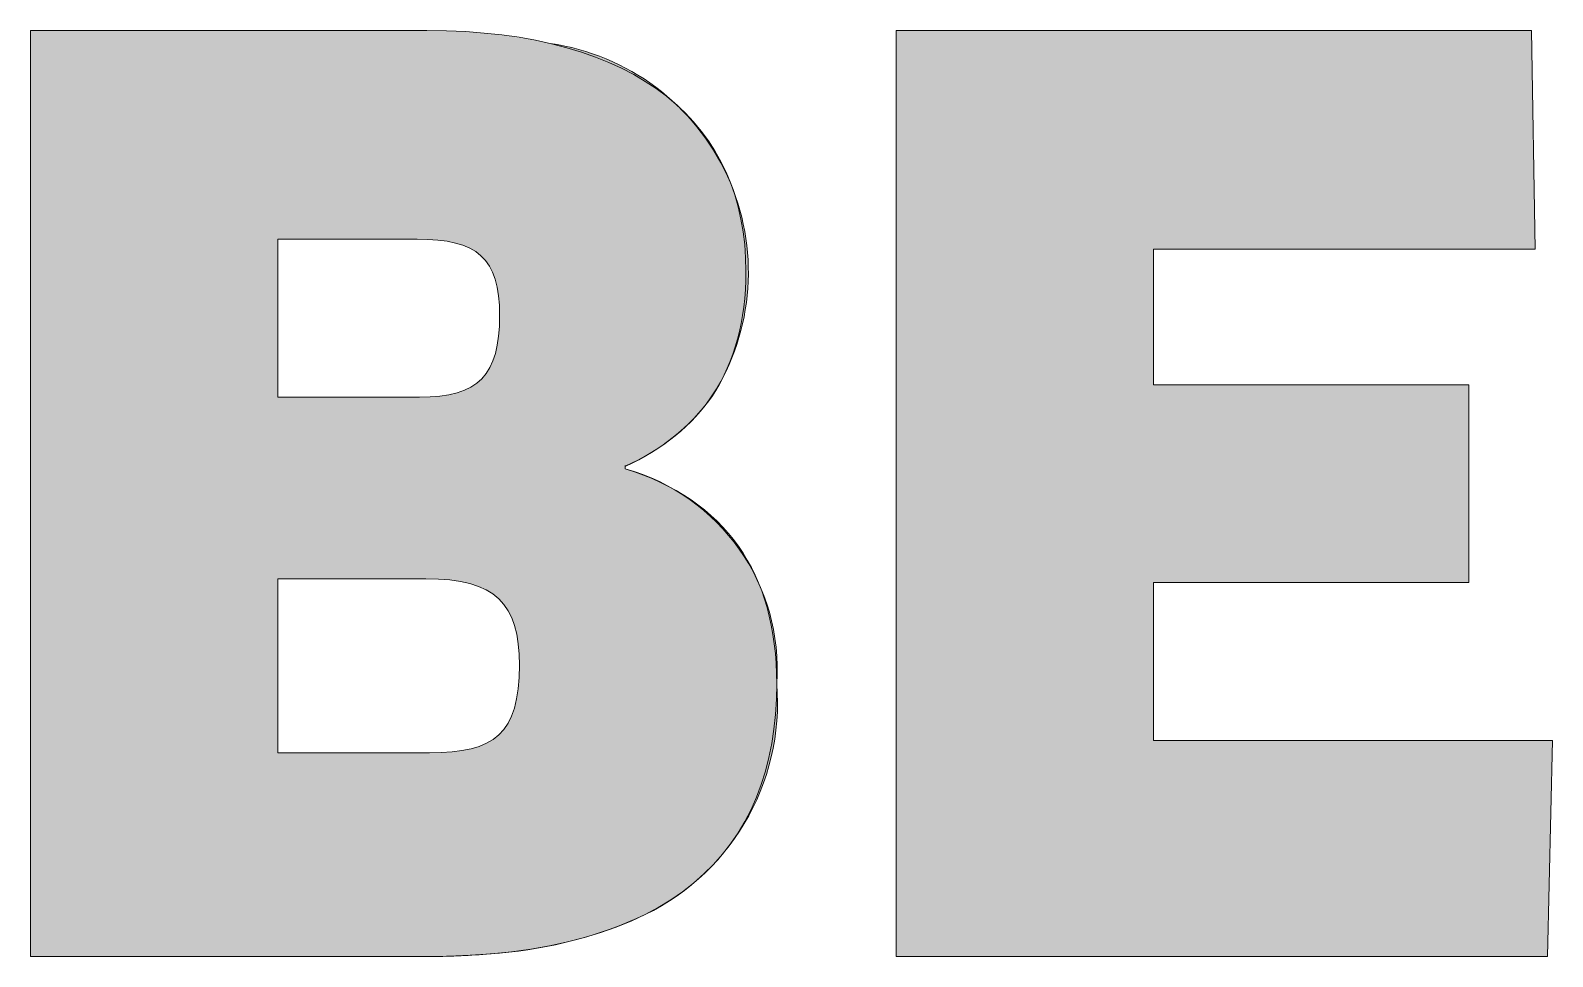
# Model space of a CAD drawing. Header units: millimetres. Extents: x 2084 to 63904, y -2368 to 2343.
# Drawn here: x 57808.7 to 57863.2, y -1924.9 to -1891.8 of the extents above; entities that cross this region are included whole.
import ezdxf

# ---------------------------------------------------------------- set-up
doc = ezdxf.new("R2010")
doc.units = ezdxf.units.MM
doc.layers.add('LOGOMARCA', color=7, linetype='Continuous', lineweight=0)

msp = doc.modelspace()

# ---------------------------------------------------------------- hatches: boundary and pattern name
at = {"layer": 'LOGOMARCA', "lineweight": 0}
h = msp.add_hatch(color=256, dxfattribs=at)
h.paths.add_polyline_path([(57827.347, -1892.236, 0.058199), (57822.403, -1891.776), (57808.729, -1891.776), (57808.729, -1924.932), (57823.107, -1924.93, 0.020873), (57825.192, -1924.837, 0.086862), (57830.439, -1923.572, 0.320264), (57835.459, -1915.162, 0.356641), (57830.034, -1907.469), (57830.034, -1907.365, 0.136221), (57833.137, -1904.886, 0.545442)])
edge = h.paths.add_edge_path(flags=16)
edge.add_spline(control_points=[(57822.579, -1899.246), (57824.74, -1899.246), (57825.534, -1899.909), (57825.534, -1901.987)], knot_values=[0.8, 0.8, 0.8, 0.8, 1, 1, 1, 1], degree=3, periodic=0)
edge.add_spline(control_points=[(57825.534, -1901.987), (57825.534, -1904.109), (57824.785, -1904.905), (57822.667, -1904.905), (57822.667, -1904.905), (57822.667, -1904.905), (57821.399, -1904.905), (57820.131, -1904.905)], knot_values=[0, 0, 0, 0, 0.2, 0.2, 0.2, 0.200001, 0.3, 0.3, 0.3, 0.3], degree=3, periodic=0)
edge.add_spline(control_points=[(57820.131, -1904.905), (57818.863, -1904.905), (57817.595, -1904.905), (57817.595, -1904.905), (57817.595, -1904.905), (57817.595, -1904.905), (57817.595, -1903.49), (57817.595, -1902.075)], knot_values=[0.3, 0.3, 0.3, 0.3, 0.4, 0.4, 0.4, 0.400001, 0.5, 0.5, 0.5, 0.5], degree=3, periodic=0)
edge.add_spline(control_points=[(57817.595, -1902.075), (57817.595, -1900.66), (57817.595, -1899.246), (57817.595, -1899.246), (57817.595, -1899.246), (57817.595, -1899.246), (57822.579, -1899.246), (57822.579, -1899.246)], knot_values=[0.5, 0.5, 0.5, 0.5, 0.6, 0.6, 0.6, 0.600001, 0.8, 0.8, 0.8, 0.8], degree=3, periodic=0)
edge = h.paths.add_edge_path(flags=16)
edge.add_spline(control_points=[(57822.888, -1911.404), (57825.402, -1911.404), (57826.24, -1912.288), (57826.24, -1914.498)], knot_values=[0.8, 0.8, 0.8, 0.8, 1, 1, 1, 1], degree=3, periodic=0)
edge.add_spline(control_points=[(57826.24, -1914.498), (57826.24, -1916.974), (57825.358, -1917.638), (57823.02, -1917.638), (57823.02, -1917.638), (57823.02, -1917.638), (57821.664, -1917.638), (57820.307, -1917.638)], knot_values=[0, 0, 0, 0, 0.2, 0.2, 0.2, 0.200001, 0.3, 0.3, 0.3, 0.3], degree=3, periodic=0)
edge.add_spline(control_points=[(57820.307, -1917.638), (57818.951, -1917.638), (57817.595, -1917.638), (57817.595, -1917.638), (57817.595, -1917.638), (57817.595, -1917.638), (57817.595, -1916.079), (57817.595, -1914.521)], knot_values=[0.3, 0.3, 0.3, 0.3, 0.4, 0.4, 0.4, 0.400001, 0.5, 0.5, 0.5, 0.5], degree=3, periodic=0)
edge.add_spline(control_points=[(57817.595, -1914.521), (57817.595, -1912.962), (57817.595, -1911.404), (57817.595, -1911.404), (57817.595, -1911.404), (57817.595, -1911.404), (57822.888, -1911.404), (57822.888, -1911.404)], knot_values=[0.5, 0.5, 0.5, 0.5, 0.6, 0.6, 0.6, 0.600001, 0.8, 0.8, 0.8, 0.8], degree=3, periodic=0)
h = msp.add_hatch(color=256, dxfattribs=at)
edge = h.paths.add_edge_path()
edge.add_spline(control_points=[(57860.249, -1911.536), (57860.249, -1911.536), (57860.249, -1911.536), (57860.249, -1911.536), (57860.249, -1911.536), (57860.249, -1911.536), (57860.249, -1904.462), (57860.249, -1904.462)], knot_values=[0.166667, 0.166667, 0.166667, 0.166667, 0.208333, 0.208333, 0.208333, 0.208334, 0.25, 0.25, 0.25, 0.25], degree=3, periodic=0)
edge.add_spline(control_points=[(57860.249, -1904.462), (57860.249, -1904.462), (57860.249, -1904.462), (57860.249, -1904.462), (57860.249, -1904.462), (57860.249, -1904.462), (57848.957, -1904.462), (57848.957, -1904.462)], knot_values=[0.25, 0.25, 0.25, 0.25, 0.291667, 0.291667, 0.291667, 0.291667, 0.333333, 0.333333, 0.333333, 0.333333], degree=3, periodic=0)
edge.add_spline(control_points=[(57848.957, -1904.462), (57848.957, -1904.462), (57848.957, -1904.462), (57848.957, -1904.462), (57848.957, -1904.462), (57848.957, -1904.462), (57848.957, -1899.599), (57848.957, -1899.599)], knot_values=[0.333333, 0.333333, 0.333333, 0.333333, 0.375, 0.375, 0.375, 0.375001, 0.416667, 0.416667, 0.416667, 0.416667], degree=3, periodic=0)
edge.add_spline(control_points=[(57848.957, -1899.599), (57848.957, -1899.599), (57848.957, -1899.599), (57848.957, -1899.599), (57848.957, -1899.599), (57848.957, -1899.599), (57862.631, -1899.599), (57862.631, -1899.599)], knot_values=[0.416667, 0.416667, 0.416667, 0.416667, 0.458333, 0.458333, 0.458333, 0.458334, 0.5, 0.5, 0.5, 0.5], degree=3, periodic=0)
edge.add_spline(control_points=[(57862.631, -1899.599), (57862.631, -1899.599), (57862.631, -1899.599), (57862.631, -1899.599), (57862.631, -1899.599), (57862.631, -1899.599), (57862.499, -1891.774), (57862.499, -1891.774), (57862.499, -1891.774), (57862.499, -1891.774), (57839.738, -1891.774), (57839.738, -1891.774)], knot_values=[0.5, 0.5, 0.5, 0.5, 0.541667, 0.541667, 0.541667, 0.541668, 0.583333, 0.583333, 0.583333, 0.583334, 0.666667, 0.666667, 0.666667, 0.666667], degree=3, periodic=0)
edge.add_spline(control_points=[(57839.738, -1891.774), (57839.738, -1891.774), (57839.738, -1891.774), (57839.738, -1891.774), (57839.738, -1891.774), (57839.738, -1891.774), (57839.738, -1924.933), (57839.738, -1924.933)], knot_values=[0.666667, 0.666667, 0.666667, 0.666667, 0.708333, 0.708333, 0.708333, 0.708334, 0.75, 0.75, 0.75, 0.75], degree=3, periodic=0)
edge.add_spline(control_points=[(57839.738, -1924.933), (57839.738, -1924.933), (57839.738, -1924.933), (57839.738, -1924.933), (57839.738, -1924.933), (57839.738, -1924.933), (57863.072, -1924.933), (57863.072, -1924.933), (57863.072, -1924.933), (57863.072, -1924.933), (57863.249, -1917.195), (57863.249, -1917.195)], knot_values=[0.75, 0.75, 0.75, 0.75, 0.791667, 0.791667, 0.791667, 0.791668, 0.833333, 0.833333, 0.833333, 0.833334, 0.916667, 0.916667, 0.916667, 0.916667], degree=3, periodic=0)
edge.add_spline(control_points=[(57863.249, -1917.195), (57863.249, -1917.195), (57863.249, -1917.195), (57863.249, -1917.195), (57863.249, -1917.195), (57863.249, -1917.195), (57848.957, -1917.195), (57848.957, -1917.195), (57848.957, -1917.195), (57848.957, -1911.536), (57848.957, -1911.536)], knot_values=[0.916667, 0.916667, 0.916667, 0.916667, 0.958333, 0.958333, 0.958333, 0.958334, 1, 1, 1, 1.083333, 1.083333, 1.083333, 1.083333], degree=3, periodic=0)
edge.add_spline(control_points=[(57848.957, -1911.536), (57848.957, -1911.536), (57848.957, -1911.536), (57848.957, -1911.536), (57848.957, -1911.536), (57848.957, -1911.536), (57860.249, -1911.536), (57860.249, -1911.536)], knot_values=[0.083333, 0.083333, 0.083333, 0.083333, 0.125, 0.125, 0.125, 0.125001, 0.166667, 0.166667, 0.166667, 0.166667], degree=3, periodic=0)

# ---------------------------------------------------------------- linework, layer by layer
for points in [[(57808.729, -1924.932), (57808.729, -1891.774)], [(57808.729, -1924.932), (57808.729, -1891.774)], [(57822.403, -1891.776), (57808.729, -1891.776)], [(57822.403, -1891.776), (57808.729, -1891.776)], [(57830.034, -1907.469), (57830.034, -1907.347)], [(57830.034, -1907.469), (57830.034, -1907.347)], [(57808.729, -1924.932), (57823.107, -1924.93)], [(57808.729, -1924.932), (57823.107, -1924.93)]]:
    msp.add_lwpolyline(points, dxfattribs=at)
for centre, radius, start, end in [((57826.169, -1900.426), 8.274, 327.375, 81.8146), ((57826.169, -1900.426), 8.274, 327.375, 81.8146), ((57827.12, -1900.536), 7.425, 293.0504, 324.1312), ((57827.12, -1900.536), 7.425, 293.0504, 324.1312), ((57828.04, -1914.635), 7.438, 355.9373, 74.4505), ((57828.04, -1914.635), 7.438, 355.9373, 74.4505), ((57827.058, -1915.85), 8.43, 293.6519, 4.6853), ((57827.058, -1915.85), 8.43, 293.6519, 4.6853), ((57824.203, -1909.216), 15.652, 273.6224, 293.4799), ((57824.203, -1909.216), 15.652, 273.6224, 293.4799), ((57823.036, -1899.919), 25.011, 270.1626, 274.9457), ((57823.036, -1899.919), 25.011, 270.1626, 274.9457)]:
    msp.add_arc(centre, radius, start, end, dxfattribs=at)
for points, knots in [([(57835.459, -1915.161), (57835.459, -1911.182), (57833.607, -1908.574), (57830.034, -1907.468), (57830.034, -1907.468), (57830.034, -1907.468), (57830.034, -1907.38), (57830.034, -1907.38), (57830.034, -1907.38), (57832.68, -1906.186), (57834.357, -1903.976), (57834.357, -1900.395), (57834.357, -1900.395), (57834.357, -1895.178), (57830.563, -1891.773), (57822.932, -1891.773), (57822.932, -1891.773), (57822.932, -1891.773), (57808.728, -1891.773), (57808.728, -1891.773), (57808.728, -1891.773), (57808.728, -1891.773), (57808.728, -1924.932), (57808.728, -1924.932), (57808.728, -1924.932), (57808.728, -1924.932), (57822.888, -1924.932), (57822.888, -1924.932), (57822.888, -1924.932), (57831.71, -1924.932), (57835.459, -1921.174), (57835.459, -1915.161)], [0, 0, 0, 0, 0.125, 0.125, 0.125, 0.125, 0.25, 0.25, 0.25, 0.25, 0.375, 0.375, 0.375, 0.375, 0.5, 0.5, 0.5, 0.5, 0.625, 0.625, 0.625, 0.625, 0.75, 0.75, 0.75, 0.75, 0.875, 0.875, 0.875, 0.875, 1, 1, 1, 1]), ([(57835.459, -1915.161), (57835.459, -1911.182), (57833.607, -1908.574), (57830.034, -1907.468), (57830.034, -1907.468), (57830.034, -1907.468), (57830.034, -1907.38), (57830.034, -1907.38), (57830.034, -1907.38), (57832.68, -1906.186), (57834.357, -1903.976), (57834.357, -1900.395), (57834.357, -1900.395), (57834.357, -1895.178), (57830.563, -1891.773), (57822.932, -1891.773), (57822.932, -1891.773), (57822.932, -1891.773), (57808.728, -1891.773), (57808.728, -1891.773), (57808.728, -1891.773), (57808.728, -1891.773), (57808.728, -1924.932), (57808.728, -1924.932), (57808.728, -1924.932), (57808.728, -1924.932), (57822.888, -1924.932), (57822.888, -1924.932), (57822.888, -1924.932), (57831.71, -1924.932), (57835.459, -1921.174), (57835.459, -1915.161)], [0, 0, 0, 0, 0.125, 0.125, 0.125, 0.125, 0.25, 0.25, 0.25, 0.25, 0.375, 0.375, 0.375, 0.375, 0.5, 0.5, 0.5, 0.5, 0.625, 0.625, 0.625, 0.625, 0.75, 0.75, 0.75, 0.75, 0.875, 0.875, 0.875, 0.875, 1, 1, 1, 1]), ([(57848.957, -1917.195), (57848.957, -1917.195), (57848.957, -1911.536), (57848.957, -1911.536), (57848.957, -1911.536), (57848.957, -1911.536), (57860.249, -1911.536), (57860.249, -1911.536), (57860.249, -1911.536), (57860.249, -1911.536), (57860.249, -1904.462), (57860.249, -1904.462), (57860.249, -1904.462), (57860.249, -1904.462), (57848.957, -1904.462), (57848.957, -1904.462), (57848.957, -1904.462), (57848.957, -1904.462), (57848.957, -1899.599), (57848.957, -1899.599), (57848.957, -1899.599), (57848.957, -1899.599), (57862.631, -1899.599), (57862.631, -1899.599), (57862.631, -1899.599), (57862.631, -1899.599), (57862.499, -1891.773), (57862.499, -1891.773), (57862.499, -1891.773), (57862.499, -1891.773), (57839.738, -1891.773), (57839.738, -1891.773), (57839.738, -1891.773), (57839.738, -1891.773), (57839.738, -1924.932), (57839.738, -1924.932), (57839.738, -1924.932), (57839.738, -1924.932), (57863.072, -1924.932), (57863.072, -1924.932), (57863.072, -1924.932), (57863.072, -1924.932), (57863.249, -1917.195), (57863.249, -1917.195), (57863.249, -1917.195), (57863.249, -1917.195), (57848.957, -1917.195), (57848.957, -1917.195)], [0, 0, 0, 0, 0.083333, 0.083333, 0.083333, 0.083333, 0.166667, 0.166667, 0.166667, 0.166667, 0.25, 0.25, 0.25, 0.25, 0.333333, 0.333333, 0.333333, 0.333333, 0.416667, 0.416667, 0.416667, 0.416667, 0.5, 0.5, 0.5, 0.5, 0.583333, 0.583333, 0.583333, 0.583333, 0.666667, 0.666667, 0.666667, 0.666667, 0.75, 0.75, 0.75, 0.75, 0.833333, 0.833333, 0.833333, 0.833333, 0.916667, 0.916667, 0.916667, 0.916667, 1, 1, 1, 1]), ([(57848.957, -1917.195), (57848.957, -1917.195), (57848.957, -1911.536), (57848.957, -1911.536), (57848.957, -1911.536), (57848.957, -1911.536), (57860.249, -1911.536), (57860.249, -1911.536), (57860.249, -1911.536), (57860.249, -1911.536), (57860.249, -1904.462), (57860.249, -1904.462), (57860.249, -1904.462), (57860.249, -1904.462), (57848.957, -1904.462), (57848.957, -1904.462), (57848.957, -1904.462), (57848.957, -1904.462), (57848.957, -1899.599), (57848.957, -1899.599), (57848.957, -1899.599), (57848.957, -1899.599), (57862.631, -1899.599), (57862.631, -1899.599), (57862.631, -1899.599), (57862.631, -1899.599), (57862.499, -1891.773), (57862.499, -1891.773), (57862.499, -1891.773), (57862.499, -1891.773), (57839.738, -1891.773), (57839.738, -1891.773), (57839.738, -1891.773), (57839.738, -1891.773), (57839.738, -1924.932), (57839.738, -1924.932), (57839.738, -1924.932), (57839.738, -1924.932), (57863.072, -1924.932), (57863.072, -1924.932), (57863.072, -1924.932), (57863.072, -1924.932), (57863.249, -1917.195), (57863.249, -1917.195), (57863.249, -1917.195), (57863.249, -1917.195), (57848.957, -1917.195), (57848.957, -1917.195)], [0, 0, 0, 0, 0.083333, 0.083333, 0.083333, 0.083333, 0.166667, 0.166667, 0.166667, 0.166667, 0.25, 0.25, 0.25, 0.25, 0.333333, 0.333333, 0.333333, 0.333333, 0.416667, 0.416667, 0.416667, 0.416667, 0.5, 0.5, 0.5, 0.5, 0.583333, 0.583333, 0.583333, 0.583333, 0.666667, 0.666667, 0.666667, 0.666667, 0.75, 0.75, 0.75, 0.75, 0.833333, 0.833333, 0.833333, 0.833333, 0.916667, 0.916667, 0.916667, 0.916667, 1, 1, 1, 1]), ([(57825.534, -1901.986), (57825.534, -1904.109), (57824.785, -1904.904), (57822.667, -1904.904), (57822.667, -1904.904), (57822.667, -1904.904), (57817.595, -1904.904), (57817.595, -1904.904), (57817.595, -1904.904), (57817.595, -1904.904), (57817.595, -1899.245), (57817.595, -1899.245), (57817.595, -1899.245), (57817.595, -1899.245), (57822.579, -1899.245), (57822.579, -1899.245), (57822.579, -1899.245), (57824.74, -1899.245), (57825.534, -1899.908), (57825.534, -1901.986)], [0, 0, 0, 0, 0.2, 0.2, 0.2, 0.2, 0.4, 0.4, 0.4, 0.4, 0.6, 0.6, 0.6, 0.6, 0.8, 0.8, 0.8, 0.8, 1, 1, 1, 1]), ([(57825.534, -1901.986), (57825.534, -1904.109), (57824.785, -1904.904), (57822.667, -1904.904), (57822.667, -1904.904), (57822.667, -1904.904), (57817.595, -1904.904), (57817.595, -1904.904), (57817.595, -1904.904), (57817.595, -1904.904), (57817.595, -1899.245), (57817.595, -1899.245), (57817.595, -1899.245), (57817.595, -1899.245), (57822.579, -1899.245), (57822.579, -1899.245), (57822.579, -1899.245), (57824.74, -1899.245), (57825.534, -1899.908), (57825.534, -1901.986)], [0, 0, 0, 0, 0.2, 0.2, 0.2, 0.2, 0.4, 0.4, 0.4, 0.4, 0.6, 0.6, 0.6, 0.6, 0.8, 0.8, 0.8, 0.8, 1, 1, 1, 1]), ([(57826.24, -1914.498), (57826.24, -1916.974), (57825.358, -1917.637), (57823.02, -1917.637), (57823.02, -1917.637), (57823.02, -1917.637), (57817.595, -1917.637), (57817.595, -1917.637), (57817.595, -1917.637), (57817.595, -1917.637), (57817.595, -1911.403), (57817.595, -1911.403), (57817.595, -1911.403), (57817.595, -1911.403), (57822.888, -1911.403), (57822.888, -1911.403), (57822.888, -1911.403), (57825.402, -1911.403), (57826.24, -1912.288), (57826.24, -1914.498)], [0, 0, 0, 0, 0.2, 0.2, 0.2, 0.2, 0.4, 0.4, 0.4, 0.4, 0.6, 0.6, 0.6, 0.6, 0.8, 0.8, 0.8, 0.8, 1, 1, 1, 1]), ([(57826.24, -1914.498), (57826.24, -1916.974), (57825.358, -1917.637), (57823.02, -1917.637), (57823.02, -1917.637), (57823.02, -1917.637), (57817.595, -1917.637), (57817.595, -1917.637), (57817.595, -1917.637), (57817.595, -1917.637), (57817.595, -1911.403), (57817.595, -1911.403), (57817.595, -1911.403), (57817.595, -1911.403), (57822.888, -1911.403), (57822.888, -1911.403), (57822.888, -1911.403), (57825.402, -1911.403), (57826.24, -1912.288), (57826.24, -1914.498)], [0, 0, 0, 0, 0.2, 0.2, 0.2, 0.2, 0.4, 0.4, 0.4, 0.4, 0.6, 0.6, 0.6, 0.6, 0.8, 0.8, 0.8, 0.8, 1, 1, 1, 1])]:
    msp.add_open_spline(points, degree=3, knots=knots, dxfattribs=at)

doc.saveas('drawing.dxf')
